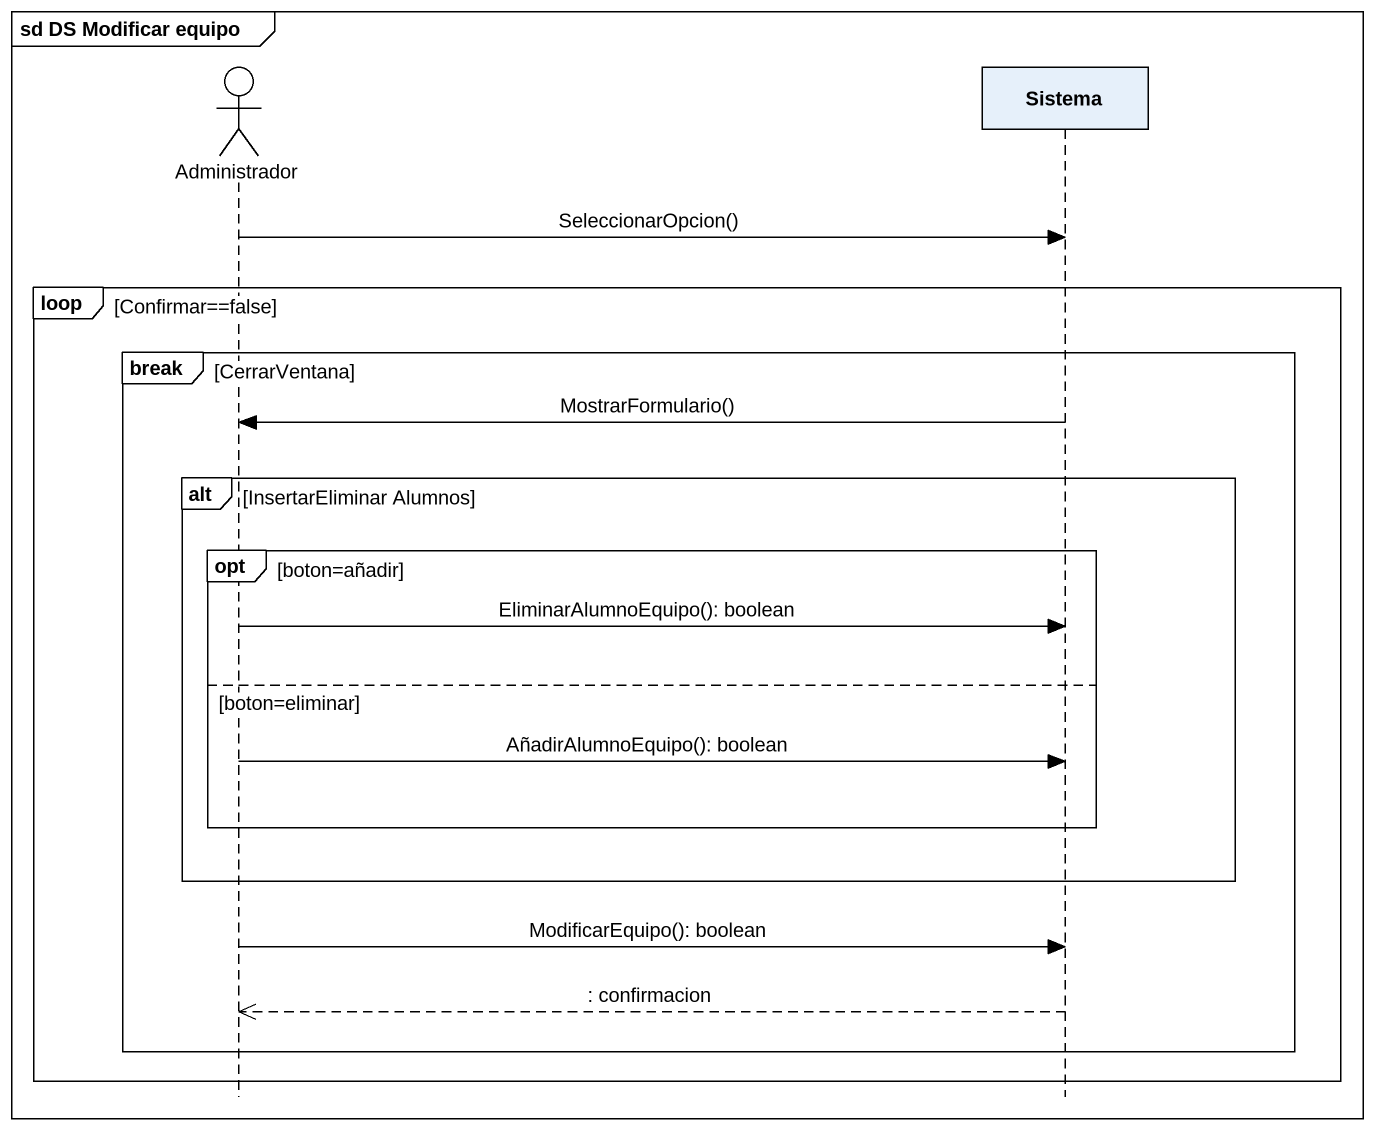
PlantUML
@startuml
mainframe sd DS Modificar equipo
hide footbox
actor Administrador
participant Sistema

Administrador -> Sistema : SeleccionarOpcion()
loop Confirmar==false
  break CerrarVentana
    Sistema -> Administrador : MostrarFormulario()
    alt InsertarEliminar Alumnos
      opt boton=añadir
        Administrador -> Sistema : EliminarAlumnoEquipo(): boolean
      else boton=eliminar
        Administrador -> Sistema : AñadirAlumnoEquipo(): boolean
      end
    end
    Administrador -> Sistema : ModificarEquipo(): boolean
    Sistema -->> Administrador : : confirmacion
  end
end
@enduml
